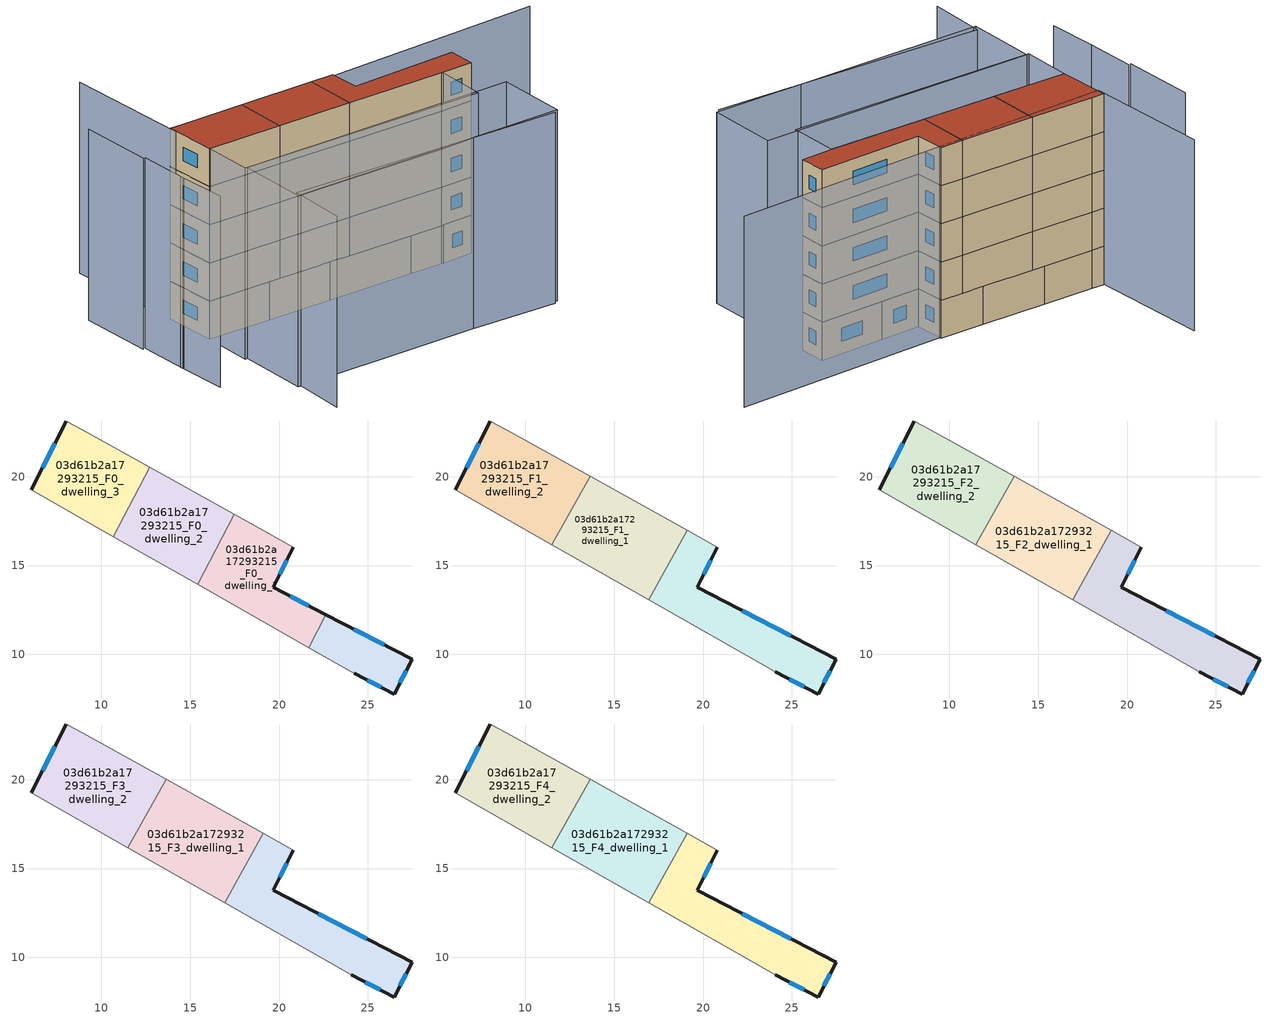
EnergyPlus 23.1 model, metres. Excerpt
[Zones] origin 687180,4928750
03d61b2a17293215_F0_dwelling_0
 floor ground (EU_floor_Construction): 27.48,9.72 26.47,7.77 24.24,8.93 24.07,9.02 21.67,10.38 22.64,12.24 z0
 wall outside (EU_wall_Construction): 24.24,8.93 26.47,7.77 27.48,9.72 22.64,12.24 z0:3
 wall to 03d61b2a17293215_F0_dwelling_1 (EU_wall_Construction): 22.64,12.24 21.67,10.38 z0:3
 wall adiabatic (EU_wall_Construction): 21.67,10.38 24.07,9.02 24.24,8.93 z0:3
 window (EU_Window_Construction): 25.91,10.54 24.21,11.42 / 26.8,8.41 27.15,9.09 / 24.97,8.55 25.75,8.15 z0.98:2.02
03d61b2a17293215_F0_dwelling_1
 floor ground (EU_floor_Construction): 20.79,16.04 19.68,13.78 22.64,12.24 21.67,10.38 15.41,13.94 17.47,17.89 z0
 wall outside (EU_wall_Construction): 22.64,12.24 19.68,13.78 20.79,16.04 z0:3
 wall adiabatic (EU_wall_Construction): 15.41,13.94 21.67,10.38 / 20.79,16.04 17.47,17.89 z0:3
 wall to 03d61b2a17293215_F0_dwelling_2 (EU_wall_Construction): 17.47,17.89 15.41,13.94 z0:3
 window (EU_Window_Construction): 20.04,14.52 20.43,15.31 / 21.68,12.74 20.64,13.28 z0.98:2.02
03d61b2a17293215_F0_dwelling_2
 floor ground (EU_floor_Construction): 17.47,17.89 15.41,13.94 10.68,16.63 12.71,20.53 z0
 wall to 03d61b2a17293215_F0_dwelling_3 (EU_wall_Construction): 12.71,20.53 10.68,16.63 z0:3
 wall adiabatic (EU_wall_Construction): 17.47,17.89 12.71,20.53 / 10.68,16.63 15.41,13.94 z0:3
03d61b2a17293215_F0_dwelling_3
 floor ground (EU_floor_Construction): 12.71,20.53 10.68,16.63 6.07,19.25 8.03,23.13 8.94,22.63 z0
 wall outside (EU_wall_Construction): 8.03,23.13 6.07,19.25 z0:3
 wall adiabatic (EU_wall_Construction): 12.71,20.53 8.94,22.63 8.03,23.13 / 6.07,19.25 10.68,16.63 z0:3
 window (EU_Window_Construction): 7.4,21.87 6.71,20.51 z0.98:2.02
03d61b2a17293215_F1_dwelling_0
 floor to 03d61b2a17293215_F0_dwelling_0 (EU_floor_Construction): 27.48,9.72 26.47,7.77 24.07,9.02 21.67,10.38 22.64,12.24 z3
 floor to 03d61b2a17293215_F0_dwelling_1 (EU_floor_Construction): 20.79,16.04 19.68,13.78 22.64,12.24 21.67,10.38 16.94,13.08 19.11,16.98 z3
 wall outside (EU_wall_Construction): 24.07,9.02 26.47,7.77 27.48,9.72 19.68,13.78 20.79,16.04 z3:6
 wall adiabatic (EU_wall_Construction): 16.94,13.08 24.07,9.02 / 20.79,16.04 19.11,16.98 z3:6
 wall to 03d61b2a17293215_F1_dwelling_1 (EU_wall_Construction): 19.11,16.98 16.94,13.08 z3:6
 window (EU_Window_Construction): 26.8,8.41 27.15,9.09 / 24.85,8.61 25.69,8.18 / 20.04,14.52 20.43,15.31 / 24.95,11.04 22.22,12.46 z3.98:5.02
03d61b2a17293215_F1_dwelling_1
 floor to 03d61b2a17293215_F0_dwelling_1 (EU_floor_Construction): 19.11,16.98 16.94,13.08 15.41,13.94 17.47,17.89 z3
 floor to 03d61b2a17293215_F0_dwelling_2 (EU_floor_Construction): 17.47,17.89 15.41,13.94 11.5,16.17 13.65,20.01 z3
 wall to 03d61b2a17293215_F1_dwelling_2 (EU_wall_Construction): 13.65,20.01 11.5,16.17 z3:6
 wall adiabatic (EU_wall_Construction): 19.11,16.98 13.65,20.01 / 11.5,16.17 16.94,13.08 z3:6
03d61b2a17293215_F1_dwelling_2
 floor to 03d61b2a17293215_F0_dwelling_2 (EU_floor_Construction): 13.65,20.01 11.5,16.17 10.68,16.63 12.71,20.53 z3
 floor to 03d61b2a17293215_F0_dwelling_3 (EU_floor_Construction): 12.71,20.53 10.68,16.63 6.07,19.25 8.03,23.13 8.94,22.63 z3
 wall outside (EU_wall_Construction): 8.03,23.13 6.07,19.25 z3:6
 wall adiabatic (EU_wall_Construction): 6.07,19.25 11.5,16.17 / 13.65,20.01 8.94,22.63 8.03,23.13 z3:6
 window (EU_Window_Construction): 7.4,21.87 6.71,20.51 z3.98:5.02
03d61b2a17293215_F2_dwelling_0
 floor to 03d61b2a17293215_F1_dwelling_0 (EU_floor_Construction): 20.79,16.04 19.68,13.78 27.48,9.72 26.47,7.77 24.07,9.02 16.94,13.08 19.11,16.98 z6
 wall outside (EU_wall_Construction): 24.07,9.02 26.47,7.77 27.48,9.72 19.68,13.78 20.79,16.04 z6:9
 wall adiabatic (EU_wall_Construction): 16.94,13.08 24.07,9.02 / 20.79,16.04 19.11,16.98 z6:9
 wall to 03d61b2a17293215_F2_dwelling_1 (EU_wall_Construction): 19.11,16.98 16.94,13.08 z6:9
 window (EU_Window_Construction): 26.8,8.41 27.15,9.09 / 24.85,8.61 25.69,8.18 / 20.04,14.52 20.43,15.31 / 24.95,11.04 22.22,12.46 z6.98:8.02
03d61b2a17293215_F2_dwelling_1
 floor to 03d61b2a17293215_F1_dwelling_1 (EU_floor_Construction): 19.11,16.98 16.94,13.08 11.5,16.17 13.65,20.01 z6
 wall to 03d61b2a17293215_F2_dwelling_2 (EU_wall_Construction): 13.65,20.01 11.5,16.17 z6:9
 wall adiabatic (EU_wall_Construction): 19.11,16.98 13.65,20.01 / 11.5,16.17 16.94,13.08 z6:9
03d61b2a17293215_F2_dwelling_2
 floor to 03d61b2a17293215_F1_dwelling_2 (EU_floor_Construction): 13.65,20.01 11.5,16.17 6.07,19.25 8.03,23.13 8.94,22.63 z6
 wall outside (EU_wall_Construction): 8.03,23.13 6.07,19.25 z6:9
 wall adiabatic (EU_wall_Construction): 6.07,19.25 11.5,16.17 / 13.65,20.01 8.94,22.63 8.03,23.13 z6:9
 window (EU_Window_Construction): 7.4,21.87 6.71,20.51 z6.98:8.02
03d61b2a17293215_F3_dwelling_0
 floor to 03d61b2a17293215_F2_dwelling_0 (EU_floor_Construction): 20.79,16.04 19.68,13.78 27.48,9.72 26.47,7.77 24.07,9.02 16.94,13.08 19.11,16.98 z9
 wall outside (EU_wall_Construction): 24.07,9.02 26.47,7.77 27.48,9.72 19.68,13.78 20.79,16.04 z9:12
 wall adiabatic (EU_wall_Construction): 16.94,13.08 24.07,9.02 / 20.79,16.04 19.11,16.98 z9:12
 wall to 03d61b2a17293215_F3_dwelling_1 (EU_wall_Construction): 19.11,16.98 16.94,13.08 z9:12
 window (EU_Window_Construction): 26.8,8.41 27.15,9.09 / 24.85,8.61 25.69,8.18 / 20.04,14.52 20.43,15.31 / 24.95,11.04 22.22,12.46 z9.98:11.02
03d61b2a17293215_F3_dwelling_1
 floor to 03d61b2a17293215_F2_dwelling_1 (EU_floor_Construction): 19.11,16.98 16.94,13.08 11.5,16.17 13.65,20.01 z9
 wall to 03d61b2a17293215_F3_dwelling_2 (EU_wall_Construction): 13.65,20.01 11.5,16.17 z9:12
 wall adiabatic (EU_wall_Construction): 19.11,16.98 13.65,20.01 / 11.5,16.17 16.94,13.08 z9:12
03d61b2a17293215_F3_dwelling_2
 floor to 03d61b2a17293215_F2_dwelling_2 (EU_floor_Construction): 13.65,20.01 11.5,16.17 6.07,19.25 8.03,23.13 8.94,22.63 z9
 wall outside (EU_wall_Construction): 8.03,23.13 6.07,19.25 z9:12
 wall adiabatic (EU_wall_Construction): 6.07,19.25 11.5,16.17 / 13.65,20.01 8.94,22.63 8.03,23.13 z9:12
 window (EU_Window_Construction): 7.4,21.87 6.71,20.51 z9.98:11.02
03d61b2a17293215_F4_dwelling_0
 floor to 03d61b2a17293215_F3_dwelling_0 (EU_floor_Construction): 20.79,16.04 19.68,13.78 27.48,9.72 26.47,7.77 24.07,9.02 16.94,13.08 19.11,16.98 z12
 wall outside (EU_wall_Construction): 24.07,9.02 26.47,7.77 27.48,9.72 19.68,13.78 20.79,16.04 z12:15
 wall adiabatic (EU_wall_Construction): 16.94,13.08 24.07,9.02 / 20.79,16.04 19.11,16.98 z12:15
 wall to 03d61b2a17293215_F4_dwelling_1 (EU_wall_Construction): 19.11,16.98 16.94,13.08 z12:15
 window (EU_Window_Construction): 26.8,8.41 27.15,9.09 / 24.85,8.61 25.69,8.18 / 20.04,14.52 20.43,15.31 / 24.95,11.04 22.22,12.46 z12.98:14.02
 roof outside (EU_roof_Construction): 26.47,7.77 27.48,9.72 19.68,13.78 20.79,16.04 19.11,16.98 16.94,13.08 24.07,9.02 z15
03d61b2a17293215_F4_dwelling_1
 floor to 03d61b2a17293215_F3_dwelling_1 (EU_floor_Construction): 19.11,16.98 16.94,13.08 11.5,16.17 13.65,20.01 z12
 wall to 03d61b2a17293215_F4_dwelling_2 (EU_wall_Construction): 13.65,20.01 11.5,16.17 z12:15
 wall adiabatic (EU_wall_Construction): 19.11,16.98 13.65,20.01 / 11.5,16.17 16.94,13.08 z12:15
 roof outside (EU_roof_Construction): 16.94,13.08 19.11,16.98 13.65,20.01 11.5,16.17 z15
03d61b2a17293215_F4_dwelling_2
 floor to 03d61b2a17293215_F3_dwelling_2 (EU_floor_Construction): 13.65,20.01 11.5,16.17 6.07,19.25 8.03,23.13 8.94,22.63 z12
 wall outside (EU_wall_Construction): 8.03,23.13 6.07,19.25 z12:15
 wall adiabatic (EU_wall_Construction): 6.07,19.25 11.5,16.17 / 13.65,20.01 8.94,22.63 8.03,23.13 z12:15
 window (EU_Window_Construction): 7.4,21.87 6.71,20.51 z12.98:14.02
 roof outside (EU_roof_Construction): 11.5,16.17 13.65,20.01 8.94,22.63 8.03,23.13 6.07,19.25 z15
shading: -0.71,6.56 1.77,10.71 / 1.77,10.71 21.24,-0.93 / 36.74,7.66 7.68,22.57 / 7.68,22.57 12.56,32.08 / 0.98,19.32 -0.97,15.46 / 2.88,22.88 0.84,19.03 / 5.61,28.39 2.73,22.96 / 4.2,15.56 24.57,4.26 / 24.57,4.26 21.7,-0.91 / 21.7,-0.91 1.33,10.39 / 1.33,10.39 4.2,15.56 / 6.07,19.25 24.14,8.98 / 24.14,8.98 22.09,5.37 / 22.09,5.37 4.02,15.64 / 4.02,15.64 6.07,19.25 z0:15
[Building]
EU S2 Campaign: North Axis=0; Terrain=City; Solar Distribution=FullExterior
[Site:Location]
Bologna: Latitude=44.5; Longitude=11.25; Time Zone=1; Elevation=37
[SizingPeriod:WeatherFileDays]
AnnualSizingPeriod: Begin Month=1; Begin Day of Month=1; End Month=12; End Day of Month=31; Day of Week for Start Day=Monday; Use Weather File Daylight Saving Period=No; Use Weather File Rain and Snow Indicators=No
[MATERIAL]
EU_InternalMass_Material: Roughness=MediumRough; Thickness=0.1; Conductivity=1; Density=1800; Specific Heat=900; Thermal Absorptance=0.9; Solar Absorptance=0.7; Visible Absorptance=0.7
[MATERIAL:NOMASS] Roughness=MediumRough; Thermal Absorptance=0.9; Solar Absorptance=0.7; Visible Absorptance=0.7
Name | Thermal Resistance
EU_wall_NoMass | 0.905828
EU_roof_NoMass | 0.37593
EU_floor_NoMass | 0.67114
[WINDOWMATERIAL:SIMPLEGLAZINGSYSTEM]
EU_Window_SimpleGlazing: UFactor=4.52486; Solar Heat Gain Coefficient=0.85; Visible Transmittance=0.85
[CONSTRUCTION]
EU_wall_Construction: EU_wall_NoMass
EU_roof_Construction: EU_roof_NoMass
EU_floor_Construction: EU_floor_NoMass
EU_InternalMass_Construction: EU_InternalMass_Material
EU_Window_Construction: EU_Window_SimpleGlazing
[ZONE] Type=1; Multiplier=1; Ceiling Height=autocalculate; Floor Area=autocalculate; Part of Total Floor Area=Yes
Name | Volume
03d61b2a17293215_F0_dwelling_0 | 35.551
03d61b2a17293215_F1_dwelling_0; 03d61b2a17293215_F2_dwelling_0; 03d61b2a17293215_F3_dwelling_0; 03d61b2a17293215_F4_dwelling_0 | 83.1694
03d61b2a17293215_F0_dwelling_1 | 71.8403
03d61b2a17293215_F1_dwelling_1; 03d61b2a17293215_F2_dwelling_1; 03d61b2a17293215_F3_dwelling_1; 03d61b2a17293215_F4_dwelling_1 | 83.1665
03d61b2a17293215_F0_dwelling_2 | 72.2219
03d61b2a17293215_F1_dwelling_2; 03d61b2a17293215_F2_dwelling_2; 03d61b2a17293215_F3_dwelling_2; 03d61b2a17293215_F4_dwelling_2 | 83.1606
03d61b2a17293215_F0_dwelling_3 | 69.8635
[INTERNALMASS] Construction=EU_InternalMass_Construction
Name | Zone or ZoneList | Surface Area
03d61b2a17293215_F0_dwelling_0_EU_InternalMass | 03d61b2a17293215_F0_dwelling_0 | 11.8493
03d61b2a17293215_F0_dwelling_1_EU_InternalMass | 03d61b2a17293215_F0_dwelling_1 | 23.9465
03d61b2a17293215_F0_dwelling_2_EU_InternalMass | 03d61b2a17293215_F0_dwelling_2 | 24.0743
03d61b2a17293215_F0_dwelling_3_EU_InternalMass | 03d61b2a17293215_F0_dwelling_3 | 23.2909
03d61b2a17293215_F1_dwelling_0_EU_InternalMass | 03d61b2a17293215_F1_dwelling_0 | 27.7228
03d61b2a17293215_F1_dwelling_1_EU_InternalMass | 03d61b2a17293215_F1_dwelling_1 | 27.7222
03d61b2a17293215_F1_dwelling_2_EU_InternalMass | 03d61b2a17293215_F1_dwelling_2 | 27.7201
03d61b2a17293215_F2_dwelling_0_EU_InternalMass | 03d61b2a17293215_F2_dwelling_0 | 27.7228
03d61b2a17293215_F2_dwelling_1_EU_InternalMass | 03d61b2a17293215_F2_dwelling_1 | 27.7222
03d61b2a17293215_F2_dwelling_2_EU_InternalMass | 03d61b2a17293215_F2_dwelling_2 | 27.7201
03d61b2a17293215_F3_dwelling_0_EU_InternalMass | 03d61b2a17293215_F3_dwelling_0 | 27.7228
03d61b2a17293215_F3_dwelling_1_EU_InternalMass | 03d61b2a17293215_F3_dwelling_1 | 27.7222
03d61b2a17293215_F3_dwelling_2_EU_InternalMass | 03d61b2a17293215_F3_dwelling_2 | 27.7201
03d61b2a17293215_F4_dwelling_0_EU_InternalMass | 03d61b2a17293215_F4_dwelling_0 | 27.7228
03d61b2a17293215_F4_dwelling_1_EU_InternalMass | 03d61b2a17293215_F4_dwelling_1 | 27.7222
03d61b2a17293215_F4_dwelling_2_EU_InternalMass | 03d61b2a17293215_F4_dwelling_2 | 27.7201
[OTHEREQUIPMENT] Fuel Type=Electricity; Design Level Calculation Method=Watts/Area; Power per Zone Floor Area=1; Fraction Latent=0; Fraction Radiant=0; Fraction Lost=0; Carbon Dioxide Generation Rate=0; EndUse Subcategory=EU_Step8_InternalGains
Name | Zone or ZoneList or Space or SpaceList | Schedule
EU_Step8_InternalGain_03d61b2a17293215_F0_dwelling_0_f000 | 03d61b2a17293215_F0_dwelling_0 | EU_Step8_GainSchedule_03d61b2a17293215_F0_dwelling_0_f000
EU_Step8_InternalGain_03d61b2a17293215_F0_dwelling_1_f000 | 03d61b2a17293215_F0_dwelling_1 | EU_Step8_GainSchedule_03d61b2a17293215_F0_dwelling_1_f000
EU_Step8_InternalGain_03d61b2a17293215_F0_dwelling_2_f000 | 03d61b2a17293215_F0_dwelling_2 | EU_Step8_GainSchedule_03d61b2a17293215_F0_dwelling_2_f000
EU_Step8_InternalGain_03d61b2a17293215_F0_dwelling_3_f000 | 03d61b2a17293215_F0_dwelling_3 | EU_Step8_GainSchedule_03d61b2a17293215_F0_dwelling_3_f000
EU_Step8_InternalGain_03d61b2a17293215_F1_dwelling_0_f000 | 03d61b2a17293215_F1_dwelling_0 | EU_Step8_GainSchedule_03d61b2a17293215_F1_dwelling_0_f000
EU_Step8_InternalGain_03d61b2a17293215_F1_dwelling_1_f000 | 03d61b2a17293215_F1_dwelling_1 | EU_Step8_GainSchedule_03d61b2a17293215_F1_dwelling_1_f000
EU_Step8_InternalGain_03d61b2a17293215_F1_dwelling_2_f000 | 03d61b2a17293215_F1_dwelling_2 | EU_Step8_GainSchedule_03d61b2a17293215_F1_dwelling_2_f000
EU_Step8_InternalGain_03d61b2a17293215_F2_dwelling_0_f000 | 03d61b2a17293215_F2_dwelling_0 | EU_Step8_GainSchedule_03d61b2a17293215_F2_dwelling_0_f000
EU_Step8_InternalGain_03d61b2a17293215_F2_dwelling_1_f000 | 03d61b2a17293215_F2_dwelling_1 | EU_Step8_GainSchedule_03d61b2a17293215_F2_dwelling_1_f000
EU_Step8_InternalGain_03d61b2a17293215_F2_dwelling_2_f000 | 03d61b2a17293215_F2_dwelling_2 | EU_Step8_GainSchedule_03d61b2a17293215_F2_dwelling_2_f000
EU_Step8_InternalGain_03d61b2a17293215_F3_dwelling_0_f000 | 03d61b2a17293215_F3_dwelling_0 | EU_Step8_GainSchedule_03d61b2a17293215_F3_dwelling_0_f000
EU_Step8_InternalGain_03d61b2a17293215_F3_dwelling_1_f000 | 03d61b2a17293215_F3_dwelling_1 | EU_Step8_GainSchedule_03d61b2a17293215_F3_dwelling_1_f000
EU_Step8_InternalGain_03d61b2a17293215_F3_dwelling_2_f000 | 03d61b2a17293215_F3_dwelling_2 | EU_Step8_GainSchedule_03d61b2a17293215_F3_dwelling_2_f000
EU_Step8_InternalGain_03d61b2a17293215_F4_dwelling_0_f000 | 03d61b2a17293215_F4_dwelling_0 | EU_Step8_GainSchedule_03d61b2a17293215_F4_dwelling_0_f000
EU_Step8_InternalGain_03d61b2a17293215_F4_dwelling_1_f000 | 03d61b2a17293215_F4_dwelling_1 | EU_Step8_GainSchedule_03d61b2a17293215_F4_dwelling_1_f000
EU_Step8_InternalGain_03d61b2a17293215_F4_dwelling_2_f000 | 03d61b2a17293215_F4_dwelling_2 | EU_Step8_GainSchedule_03d61b2a17293215_F4_dwelling_2_f000
[ZONEVENTILATION:DESIGNFLOWRATE] Schedule=EU_AlwaysOn; Design Flow Rate Calculation Method=AirChanges/Hour; Air Changes per Hour=0.73129; Ventilation Type=Natural; Fan Pressure Rise=0; Fan Total Efficiency=1; Constant Term Coefficient=1; Temperature Term Coefficient=0; Velocity Term Coefficient=0; Velocity Squared Term Coefficient=0; Minimum Indoor Temperature=-100; Maximum Indoor Temperature=100; Delta Temperature=-100; Minimum Outdoor Temperature=-100; Maximum Outdoor Temperature=100; Maximum Wind Speed=40
Name | Zone or ZoneList or Space or SpaceList
EU_ConstantAir_03d61b2a17293215_F0_dwelling_0 | 03d61b2a17293215_F0_dwelling_0
EU_ConstantAir_03d61b2a17293215_F0_dwelling_1 | 03d61b2a17293215_F0_dwelling_1
EU_ConstantAir_03d61b2a17293215_F0_dwelling_2 | 03d61b2a17293215_F0_dwelling_2
EU_ConstantAir_03d61b2a17293215_F0_dwelling_3 | 03d61b2a17293215_F0_dwelling_3
EU_ConstantAir_03d61b2a17293215_F1_dwelling_0 | 03d61b2a17293215_F1_dwelling_0
EU_ConstantAir_03d61b2a17293215_F1_dwelling_1 | 03d61b2a17293215_F1_dwelling_1
EU_ConstantAir_03d61b2a17293215_F1_dwelling_2 | 03d61b2a17293215_F1_dwelling_2
EU_ConstantAir_03d61b2a17293215_F2_dwelling_0 | 03d61b2a17293215_F2_dwelling_0
EU_ConstantAir_03d61b2a17293215_F2_dwelling_1 | 03d61b2a17293215_F2_dwelling_1
EU_ConstantAir_03d61b2a17293215_F2_dwelling_2 | 03d61b2a17293215_F2_dwelling_2
EU_ConstantAir_03d61b2a17293215_F3_dwelling_0 | 03d61b2a17293215_F3_dwelling_0
EU_ConstantAir_03d61b2a17293215_F3_dwelling_1 | 03d61b2a17293215_F3_dwelling_1
EU_ConstantAir_03d61b2a17293215_F3_dwelling_2 | 03d61b2a17293215_F3_dwelling_2
EU_ConstantAir_03d61b2a17293215_F4_dwelling_0 | 03d61b2a17293215_F4_dwelling_0
EU_ConstantAir_03d61b2a17293215_F4_dwelling_1 | 03d61b2a17293215_F4_dwelling_1
EU_ConstantAir_03d61b2a17293215_F4_dwelling_2 | 03d61b2a17293215_F4_dwelling_2
[HVACTEMPLATE:THERMOSTAT] Constant Heating Setpoint=20; Constant Cooling Setpoint=50
EU_HeatOnly_03d61b2a17293215_F0_dwelling_0; EU_HeatOnly_03d61b2a17293215_F0_dwelling_1; EU_HeatOnly_03d61b2a17293215_F0_dwelling_2; EU_HeatOnly_03d61b2a17293215_F0_dwelling_3; EU_HeatOnly_03d61b2a17293215_F1_dwelling_0; EU_HeatOnly_03d61b2a17293215_F1_dwelling_1; EU_HeatOnly_03d61b2a17293215_F1_dwelling_2; EU_HeatOnly_03d61b2a17293215_F2_dwelling_0; EU_HeatOnly_03d61b2a17293215_F2_dwelling_1; EU_HeatOnly_03d61b2a17293215_F2_dwelling_2; EU_HeatOnly_03d61b2a17293215_F3_dwelling_0; EU_HeatOnly_03d61b2a17293215_F3_dwelling_1; EU_HeatOnly_03d61b2a17293215_F3_dwelling_2; EU_HeatOnly_03d61b2a17293215_F4_dwelling_0; EU_HeatOnly_03d61b2a17293215_F4_dwelling_1; EU_HeatOnly_03d61b2a17293215_F4_dwelling_2
[HVACTEMPLATE:ZONE:IDEALLOADSAIRSYSTEM] System Availability Schedule=EU_AlwaysOn; Maximum Heating Supply Air Temperature=50; Minimum Cooling Supply Air Temperature=13; Maximum Heating Supply Air Humidity Ratio=0.0156; Minimum Cooling Supply Air Humidity Ratio=0.0077; Heating Limit=NoLimit; Cooling Limit=NoLimit; Heating Availability Schedule=EU_AlwaysOn; Cooling Availability Schedule=EU_CoolingOff; Dehumidification Control Type=ConstantSensibleHeatRatio; Cooling Sensible Heat Ratio=0.7; Dehumidification Setpoint=60; Humidification Control Type=None; Humidification Setpoint=30; Outdoor Air Method=None; Outdoor Air Flow Rate per Person=0.00944; Outdoor Air Flow Rate per Zone Floor Area=0; Outdoor Air Flow Rate per Zone=0; Demand Controlled Ventilation Type=None; Outdoor Air Economizer Type=NoEconomizer; Heat Recovery Type=None; Sensible Heat Recovery Effectiveness=0.7; Latent Heat Recovery Effectiveness=0.65
Name | Template Thermostat
03d61b2a17293215_F0_dwelling_0 | EU_HeatOnly_03d61b2a17293215_F0_dwelling_0
03d61b2a17293215_F0_dwelling_1 | EU_HeatOnly_03d61b2a17293215_F0_dwelling_1
03d61b2a17293215_F0_dwelling_2 | EU_HeatOnly_03d61b2a17293215_F0_dwelling_2
03d61b2a17293215_F0_dwelling_3 | EU_HeatOnly_03d61b2a17293215_F0_dwelling_3
03d61b2a17293215_F1_dwelling_0 | EU_HeatOnly_03d61b2a17293215_F1_dwelling_0
03d61b2a17293215_F1_dwelling_1 | EU_HeatOnly_03d61b2a17293215_F1_dwelling_1
03d61b2a17293215_F1_dwelling_2 | EU_HeatOnly_03d61b2a17293215_F1_dwelling_2
03d61b2a17293215_F2_dwelling_0 | EU_HeatOnly_03d61b2a17293215_F2_dwelling_0
03d61b2a17293215_F2_dwelling_1 | EU_HeatOnly_03d61b2a17293215_F2_dwelling_1
03d61b2a17293215_F2_dwelling_2 | EU_HeatOnly_03d61b2a17293215_F2_dwelling_2
03d61b2a17293215_F3_dwelling_0 | EU_HeatOnly_03d61b2a17293215_F3_dwelling_0
03d61b2a17293215_F3_dwelling_1 | EU_HeatOnly_03d61b2a17293215_F3_dwelling_1
03d61b2a17293215_F3_dwelling_2 | EU_HeatOnly_03d61b2a17293215_F3_dwelling_2
03d61b2a17293215_F4_dwelling_0 | EU_HeatOnly_03d61b2a17293215_F4_dwelling_0
03d61b2a17293215_F4_dwelling_1 | EU_HeatOnly_03d61b2a17293215_F4_dwelling_1
03d61b2a17293215_F4_dwelling_2 | EU_HeatOnly_03d61b2a17293215_F4_dwelling_2
[SIZING:ZONE] Zone Cooling Design Supply Air Temperature Input Method=SupplyAirTemperature; Zone Cooling Design Supply Air Temperature=13; Zone Heating Design Supply Air Temperature Input Method=SupplyAirTemperature; Zone Heating Design Supply Air Temperature=50; Zone Cooling Design Supply Air Humidity Ratio=0.008; Zone Heating Design Supply Air Humidity Ratio=0.008; Cooling Design Air Flow Method=DesignDay; Cooling Design Air Flow Rate=0; Cooling Minimum Air Flow per Zone Floor Area=0.000762; Cooling Minimum Air Flow=0; Cooling Minimum Air Flow Fraction=0.2; Heating Design Air Flow Method=DesignDay; Heating Design Air Flow Rate=0; Heating Maximum Air Flow per Zone Floor Area=0.002032; Heating Maximum Air Flow=0.141576; Heating Maximum Air Flow Fraction=0.3; Account for Dedicated Outdoor Air System=No; Dedicated Outdoor Air System Control Strategy=NeutralSupplyAir; Dedicated Outdoor Air Low Setpoint Temperature for Design=autosize; Dedicated Outdoor Air High Setpoint Temperature for Design=autosize; Zone Load Sizing Method=Sensible Load Only No Latent Load; Zone Latent Cooling Design Supply Air Humidity Ratio Input Method=HumidityRatioDifference; Zone Cooling Design Supply Air Humidity Ratio Difference=0.005; Zone Latent Heating Design Supply Air Humidity Ratio Input Method=HumidityRatioDifference; Zone Humidification Design Supply Air Humidity Ratio Difference=0.005
03d61b2a17293215_F0_dwelling_0; 03d61b2a17293215_F0_dwelling_1; 03d61b2a17293215_F0_dwelling_2; 03d61b2a17293215_F0_dwelling_3; 03d61b2a17293215_F1_dwelling_0; 03d61b2a17293215_F1_dwelling_1; 03d61b2a17293215_F1_dwelling_2; 03d61b2a17293215_F2_dwelling_0; 03d61b2a17293215_F2_dwelling_1; 03d61b2a17293215_F2_dwelling_2; 03d61b2a17293215_F3_dwelling_0; 03d61b2a17293215_F3_dwelling_1; 03d61b2a17293215_F3_dwelling_2; 03d61b2a17293215_F4_dwelling_0; 03d61b2a17293215_F4_dwelling_1; 03d61b2a17293215_F4_dwelling_2
[SCHEDULE:CONSTANT]
Name | Hourly Value
EU_AlwaysOn | 1
EU_CoolingOff | 0
[SCHEDULE:FILE] Column Number=1; Rows to Skip at Top=0; Number of Hours of Data=8760; Column Separator=Comma; Interpolate to Timestep=No; Minutes per Item=60; Adjust Schedule for Daylight Savings=Yes
Name | File
EU_Step8_GainSchedule_03d61b2a17293215_F0_dwelling_0_f000 | ../../schedules/03d61b2a17293215/03d61b2a17293215_F0_dwelling_0_f000_gain.csv
EU_Step8_GainSchedule_03d61b2a17293215_F0_dwelling_1_f000 | ../../schedules/03d61b2a17293215/03d61b2a17293215_F0_dwelling_1_f000_gain.csv
EU_Step8_GainSchedule_03d61b2a17293215_F0_dwelling_2_f000 | ../../schedules/03d61b2a17293215/03d61b2a17293215_F0_dwelling_2_f000_gain.csv
EU_Step8_GainSchedule_03d61b2a17293215_F0_dwelling_3_f000 | ../../schedules/03d61b2a17293215/03d61b2a17293215_F0_dwelling_3_f000_gain.csv
EU_Step8_GainSchedule_03d61b2a17293215_F1_dwelling_0_f000 | ../../schedules/03d61b2a17293215/03d61b2a17293215_F1_dwelling_0_f000_gain.csv
EU_Step8_GainSchedule_03d61b2a17293215_F1_dwelling_1_f000 | ../../schedules/03d61b2a17293215/03d61b2a17293215_F1_dwelling_1_f000_gain.csv
EU_Step8_GainSchedule_03d61b2a17293215_F1_dwelling_2_f000 | ../../schedules/03d61b2a17293215/03d61b2a17293215_F1_dwelling_2_f000_gain.csv
EU_Step8_GainSchedule_03d61b2a17293215_F2_dwelling_0_f000 | ../../schedules/03d61b2a17293215/03d61b2a17293215_F2_dwelling_0_f000_gain.csv
EU_Step8_GainSchedule_03d61b2a17293215_F2_dwelling_1_f000 | ../../schedules/03d61b2a17293215/03d61b2a17293215_F2_dwelling_1_f000_gain.csv
EU_Step8_GainSchedule_03d61b2a17293215_F2_dwelling_2_f000 | ../../schedules/03d61b2a17293215/03d61b2a17293215_F2_dwelling_2_f000_gain.csv
EU_Step8_GainSchedule_03d61b2a17293215_F3_dwelling_0_f000 | ../../schedules/03d61b2a17293215/03d61b2a17293215_F3_dwelling_0_f000_gain.csv
EU_Step8_GainSchedule_03d61b2a17293215_F3_dwelling_1_f000 | ../../schedules/03d61b2a17293215/03d61b2a17293215_F3_dwelling_1_f000_gain.csv
EU_Step8_GainSchedule_03d61b2a17293215_F3_dwelling_2_f000 | ../../schedules/03d61b2a17293215/03d61b2a17293215_F3_dwelling_2_f000_gain.csv
EU_Step8_GainSchedule_03d61b2a17293215_F4_dwelling_0_f000 | ../../schedules/03d61b2a17293215/03d61b2a17293215_F4_dwelling_0_f000_gain.csv
EU_Step8_GainSchedule_03d61b2a17293215_F4_dwelling_1_f000 | ../../schedules/03d61b2a17293215/03d61b2a17293215_F4_dwelling_1_f000_gain.csv
EU_Step8_GainSchedule_03d61b2a17293215_F4_dwelling_2_f000 | ../../schedules/03d61b2a17293215/03d61b2a17293215_F4_dwelling_2_f000_gain.csv
